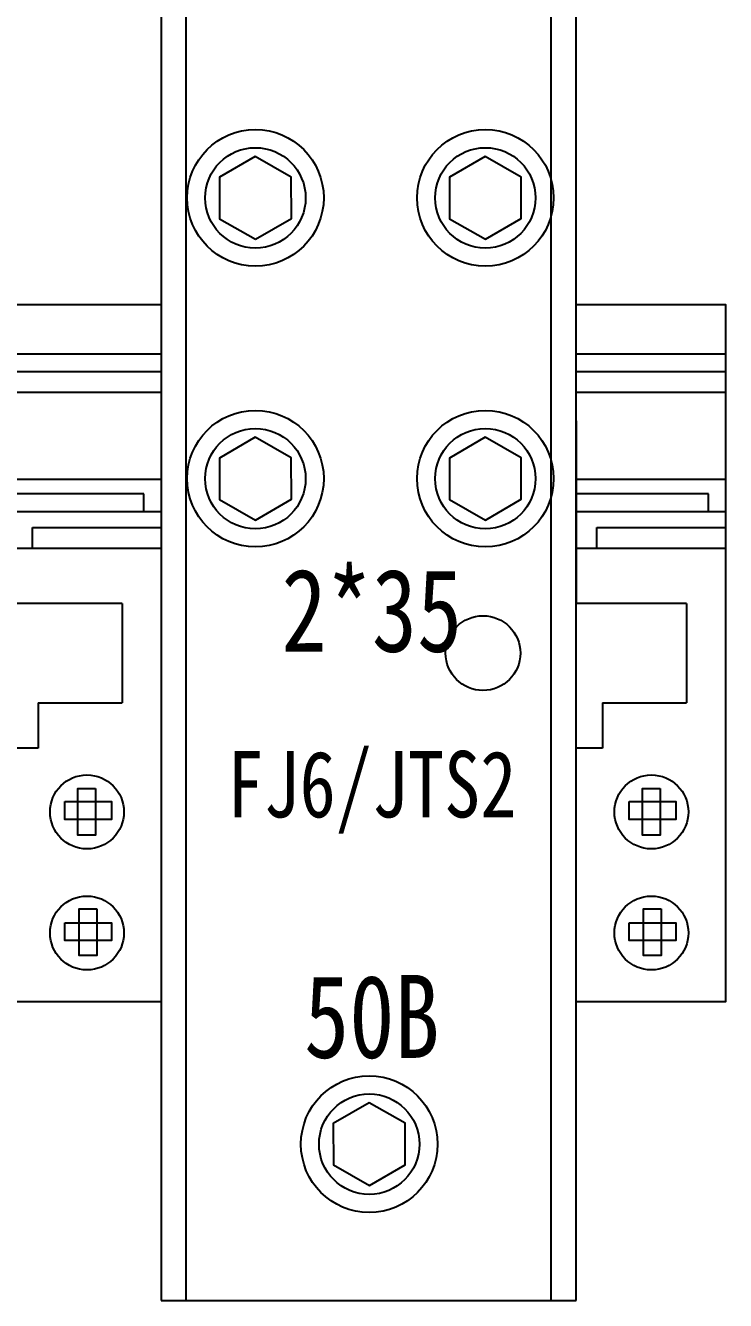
# Model space of a CAD drawing. Extents: x 990312 to 991012, y 80694 to 81594.
# Drawn here: x 990734.1 to 990776.3, y 81412.4 to 81489.2 of the extents above; entities that cross this region are included whole.
import ezdxf
from ezdxf.enums import TextEntityAlignment as Align

# ---------------------------------------------------------------- set-up
doc = ezdxf.new("R2010")
doc.units = 0
doc.header["$MEASUREMENT"] = 0
doc.layers.add('EL-TEXT', color=3, linetype='Continuous')
doc.layers.add('LY-JS-YQJ', color=7, linetype='Continuous')
doc.styles.add('-宋体', font='', dxfattribs={"width": 0.8})
doc.styles.get('-宋体').set_extended_font_data('SimSun')

# ---------------------------------------------------------------- blocks, each defined once
blk = doc.blocks.new('端子堵头')
at = {"layer": 'LY-JS-YQJ'}
for p, q in [((0, 39.034), (9, 39.034)), ((0, 37.963), (9, 37.963)), ((0, 36.729), (9, 36.729)), ((0, 35), (0, 24)), ((9, 35), (9, 24)), ((9, 34.577), (9, 33.471)), ((0, 31.479), (9, 31.479)), ((7.971, 30.595), (0, 30.595)), ((7.971, 29.534), (7.971, 30.595)), ((0, 29.534), (9, 29.534)), ((1.246, 27.324), (1.246, 28.562)), ((1.246, 28.562), (9, 28.562)), ((0, 27.324), (9, 27.324)), ((6.658, 24), (0, 24)), ((6.658, 24), (6.658, 18)), ((1.59, 18), (1.59, 15.268)), ((1.59, 18), (6.658, 18)), ((1.59, 15.268), (0, 15.268))]:
    blk.add_line(p, q, dxfattribs=at)
for points in [[(0, 42), (9, 42), (9, 0), (0, 0)], [(5.058, 12.842), (5.058, 10.028), (3.992, 10.028), (3.992, 12.842)], [(3.198, 12.054), (6.012, 12.054), (6.012, 10.987), (3.198, 10.987)], [(5.128, 5.599), (5.128, 2.785), (4.062, 2.785), (4.062, 5.599)], [(3.198, 4.761), (6.012, 4.761), (6.012, 3.695), (3.198, 3.695)]]:
    blk.add_lwpolyline(points, close=True, dxfattribs=at)
for centre in [(4.536, 11.435), (4.536, 4.142)]:
    blk.add_circle(centre, 2.226, dxfattribs=at)
blk = doc.blocks.new('端子50B-2x35 1只')
for p, q in [((0, 78), (0, 0)), ((1.5, 78), (1.5, 0)), ((23.5, 0), (23.5, 78)), ((25, 0), (25, 78)), ((0, 0), (25, 0))]:
    blk.add_line(p, q)
for points in [[(5.691, 63.933), (7.847, 65.188), (7.838, 67.683), (5.673, 68.923), (3.517, 67.668), (3.526, 65.173)], [(19.543, 63.933), (21.699, 65.188), (21.691, 67.683), (19.526, 68.923), (17.369, 67.668), (17.378, 65.173)], [(5.691, 47.019), (7.847, 48.274), (7.838, 50.769), (5.673, 52.009), (3.517, 50.754), (3.526, 48.259)], [(19.543, 47.019), (21.699, 48.274), (21.691, 50.769), (19.526, 52.009), (17.369, 50.754), (17.378, 48.259)], [(12.548, 6.924), (14.705, 8.179), (14.696, 10.674), (12.531, 11.914), (10.375, 10.659), (10.383, 8.164)]]:
    blk.add_lwpolyline(points, close=True)
for centre, radius in [((5.682, 66.428), 4.114), ((19.534, 66.428), 4.114), ((5.682, 66.428), 3.024), ((19.534, 66.428), 3.024), ((5.682, 49.514), 4.114), ((19.534, 49.514), 4.114), ((5.682, 49.514), 3.024), ((19.534, 49.514), 3.024), ((12.54, 9.419), 4.114), ((12.54, 9.419), 3.024)]:
    blk.add_circle(centre, radius)
for p in [(-9, 18), (25, 18)]:
    blk.add_blockref('端子堵头', p)
at = {"layer": 'EL-TEXT', "color": 0, "linetype": 'ByBlock', "lineweight": -3, "style": '-宋体', "width": 0.8}
for s, height, p in [('2*35', 5, (12.697, 41.58)), ('FJ6/JTS2', 4, (12.697, 31.108)), ('50B', 5, (12.697, 17.116))]:
    blk.add_text(s, height=height, dxfattribs=at).set_placement(p, align=Align.MIDDLE_CENTER)

msp = doc.modelspace()

# ---------------------------------------------------------------- linework, layer by layer
at = {"color": 6}
msp.add_circle((990761.696, 81451.393), 2.25, dxfattribs=at)

# ---------------------------------------------------------------- block references
at = {"color": 0}
msp.add_blockref('端子50B-2x35 1只', (990742.304, 81412.393), dxfattribs=at)

doc.saveas('drawing.dxf')
